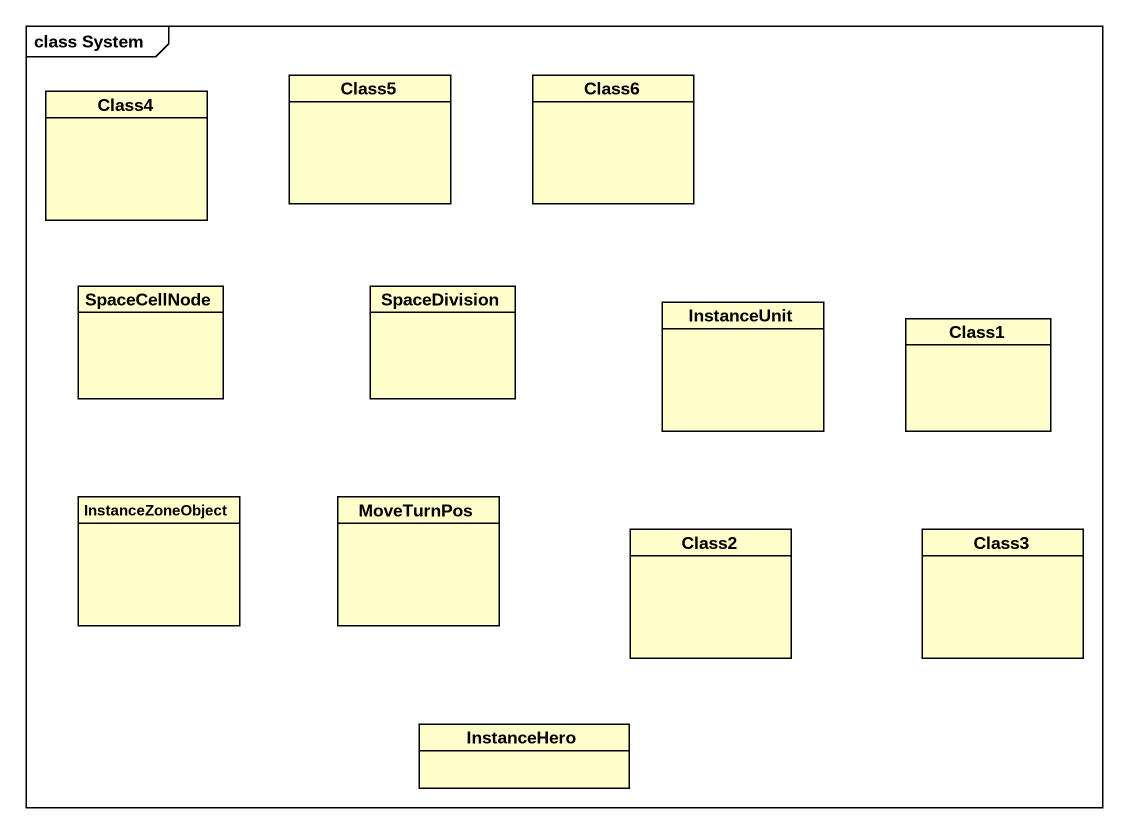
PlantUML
@startuml
mainframe class System
hide circle
hide empty members
class Class4
class Class5
class Class6
class SpaceCellNode
class SpaceDivision
class InstanceUnit
class Class1
class InstanceZoneObject
class MoveTurnPos
class Class2
class Class3
class InstanceHero
@enduml
